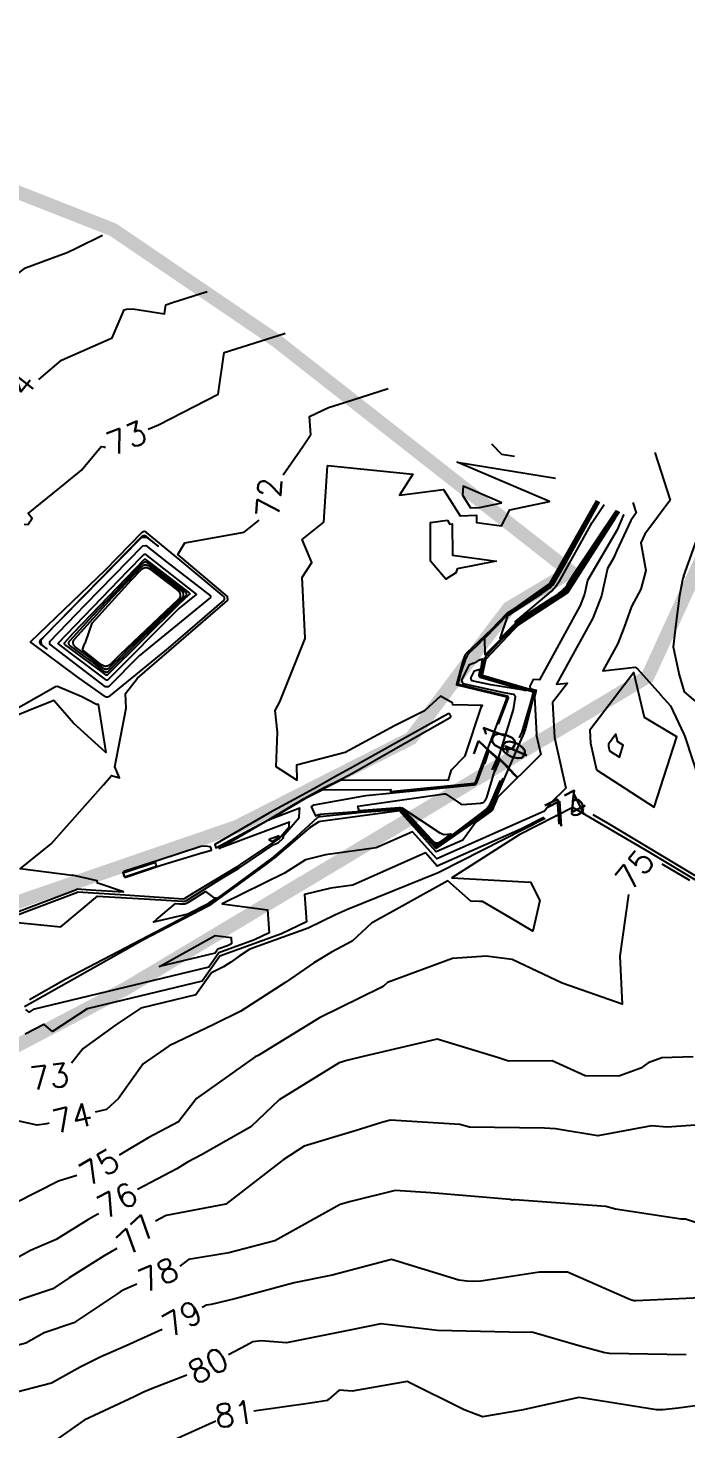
# Model space of a CAD drawing. Header units: metres. Extents: x 729358 to 732680, y 1423022 to 1426117.
# Drawn here: x 730090 to 730274.8, y 1424965.1 to 1425358.7 of the extents above; entities that cross this region are included whole.
import ezdxf

# ---------------------------------------------------------------- set-up
doc = ezdxf.new("R2010")
doc.units = ezdxf.units.M
doc.header["$MEASUREMENT"] = 0
doc.linetypes.add('PHANTOM', pattern=[2.5, 1.25, -0.25, 0.25, -0.25, 0.25, -0.25])
for name, color, linetype in [('36Bound', 6, 'PHANTOM'), ('HR36 IE-Exi_Xref$0$CONTOUR', 8, 'Continuous'), ('HR36 IE-Exi_Xref$0$CONTOURINDEX', 10, 'Continuous'), ('HR36 IE-Exi_Xref$0$CONTOURTEXT', 7, 'Continuous')]:
    doc.layers.add(name, color=color, linetype=linetype)
doc.styles.add('HR36 IE-Exi_Xref$0$5mm', font='simplex', dxfattribs={"height": 5})

msp = doc.modelspace()

# ---------------------------------------------------------------- linework, layer by layer
at = {"layer": '36Bound', "const_width": 3.84}
msp.add_lwpolyline([(731089.29, 1424869.87), (731097.59, 1425120.07), (731110.41, 1425192.42), (731138.07, 1425349.11), (731186.64, 1425492.9), (731134.88, 1425523.96), (731220.89, 1425664.9), (730803.81, 1425911.35), (730764.78, 1425842.6), (730723.84, 1425770.49), (730682.74, 1425698.76), (730672.5, 1425703.91), (730659.08, 1425710.65), (730650.07, 1425715.18), (730455.78, 1425812.86), (730385.15, 1425653.57), (730390.36, 1425601.87), (730354.83, 1425374.71), (730264.08, 1425176.5), (730117.5, 1425088.87), (729994.08, 1425024.16), (729814.03, 1424892.64)], dxfattribs=at)
at = {"layer": '36Bound', "const_width": 3.84, "flags": 128}
msp.add_lwpolyline([(730016.1, 1425086.12), (730042.25, 1425098.35), (730044.37, 1425088.61), (730066.86, 1425106.14), (730148.6, 1425134.3), (730197.59, 1425159.17), (730225.06, 1425195.72), (730242.38, 1425205.96), (730159.68, 1425270.89), (730113.89, 1425302.03), (730068.59, 1425319.8), (730033.85, 1425331.31), (729983.74, 1425346.31), (729978.31, 1425346.33), (729932.98, 1425312.47), (729916.75, 1425322.38), (729875, 1425348.48), (729857.06, 1425321.51), (729939.63, 1425269.07), (729936.92, 1425264.9), (729849.45, 1425320.85), (729825.14, 1425281.48), (729804.76, 1425247.07), (729980.67, 1425068.2)], close=True, dxfattribs=at)
at = {"layer": 'HR36 IE-Exi_Xref$0$CONTOUR', "flags": 128}
for points, elevation in [([(730065.65, 1425271.91), (730065.76, 1425272.07), (730065.85, 1425272.22), (730066.3, 1425272.91), (730066.26, 1425273.12), (730073.43, 1425279.11), (730074.04, 1425279.83), (730089.25, 1425291.34), (730098.68, 1425294.79), (730101.03, 1425295.6), (730103.76, 1425296.94), (730110.93, 1425300.46)], 75), ([(730123.76, 1425246.01), (730126.63, 1425247.18), (730143.41, 1425255.82), (730145.03, 1425266.91), (730145.11, 1425267.5), (730162.09, 1425272.9), (730162.23, 1425272.94)], 73), ([(730088.92, 1425219.3), (730090.07, 1425219.21), (730090.19, 1425219.4), (730090.62, 1425220.04), (730090.75, 1425220.23), (730091.18, 1425220.87), (730090.06, 1425222.26), (730100.42, 1425230.7), (730105.06, 1425234.46), (730110.59, 1425241.1), (730111.39, 1425240.98), (730111.72, 1425240.85)], 73), ([(730266.04, 1425239.43), (730270.34, 1425226.05), (730263.29, 1425216.47), (730262.18, 1425214.08), (730263.51, 1425206.29), (730262.12, 1425201), (730259.48, 1425196.21), (730257.46, 1425190.38), (730255.67, 1425185.81), (730251.47, 1425178.13), (730260.56, 1425179.1), (730260.96, 1425178.88), (730261.24, 1425178.69), (730267.66, 1425171.42), (730267.69, 1425171.38), (730270.44, 1425168.31), (730274.21, 1425160.29), (730274.22, 1425160.29), (730274.49, 1425159.63), (730274.49, 1425159.63), (730283.24, 1425133.16)], 73), ([(730063.84, 1425100.88), (730103.86, 1425115.95), (730103.93, 1425116), (730103.94, 1425116.01), (730115.89, 1425115.31), (730133.66, 1425114.09), (730133.66, 1425114.09), (730133.69, 1425114.09), (730133.73, 1425114.09), (730133.76, 1425114.1), (730133.79, 1425114.1), (730133.82, 1425114.11), (730133.85, 1425114.12), (730133.89, 1425114.13), (730133.92, 1425114.14), (730133.94, 1425114.16), (730133.97, 1425114.17), (730136.69, 1425115.87), (730148.86, 1425123.14), (730148.89, 1425123.16), (730150.05, 1425123.95), (730160.35, 1425130.78), (730160.4, 1425130.82), (730163.33, 1425134.26), (730163.37, 1425135.23), (730163.41, 1425135.63), (730143.73, 1425128.15), (730167.94, 1425142.34), (730171.31, 1425144.2), (730177.69, 1425147.38), (730208.07, 1425147.47), (730208.95, 1425150.26), (730212.71, 1425154.14), (730212.72, 1425154.15), (730212.79, 1425154.21), (730217.4, 1425168.05), (730217.53, 1425168.19), (730217.65, 1425168.35), (730209.33, 1425168.59), (730209.2, 1425169.07), (730209.19, 1425169.1), (730209.09, 1425169.27), (730208.96, 1425169.36), (730208.82, 1425169.34), (730205.89, 1425170.98), (730201.38, 1425166.83), (730192.97, 1425162.63), (730179.04, 1425155.16), (730165.43, 1425151.64), (730165.53, 1425147.37), (730159.73, 1425151.12), (730160.09, 1425160.89), (730159.38, 1425166.99), (730160.71, 1425169.44), (730167.84, 1425187.16), (730167.84, 1425187.23), (730167.86, 1425187.29), (730167.03, 1425204.44), (730167.06, 1425204.5), (730169.68, 1425208.55), (730167.01, 1425215.02), (730173.06, 1425219.82), (730174.14, 1425235.72), (730174.25, 1425235.81), (730198.08, 1425233.35), (730194.32, 1425227.48), (730206.72, 1425229.08), (730211.4, 1425221.63), (730215.95, 1425221.85), (730215.96, 1425219.81), (730223.02, 1425218.85), (730225.32, 1425223.37), (730236.44, 1425225.65), (730210.56, 1425236.69), (730238.2, 1425232.18)], 71.5), ([(730084.26, 1425107.72), (730099.24, 1425106.2), (730109.54, 1425114.85), (730124.22, 1425113.99), (730133.44, 1425113.36), (730133.45, 1425113.36), (730133.56, 1425113.35), (730133.68, 1425113.36), (730133.79, 1425113.37), (730133.9, 1425113.39), (730134.01, 1425113.41), (730134.11, 1425113.44), (730134.22, 1425113.48), (730134.32, 1425113.52), (730134.42, 1425113.57), (730134.52, 1425113.63), (730143.89, 1425119.49), (730149.23, 1425122.68), (730149.24, 1425122.69), (730159.09, 1425129.36), (730160.31, 1425129.78), (730161.72, 1425131.21), (730161.59, 1425131.54), (730166.17, 1425136.9), (730166.23, 1425138.74), (730166.32, 1425139.5), (730157.58, 1425136.17), (730168.34, 1425142.48), (730169.84, 1425143.31), (730172.67, 1425144.72), (730191.88, 1425144.78), (730191.82, 1425144.25), (730215.32, 1425146.59), (730215.37, 1425146.6), (730215.42, 1425146.61), (730215.47, 1425146.63), (730215.52, 1425146.66), (730215.57, 1425146.69), (730215.61, 1425146.72), (730215.65, 1425146.76), (730215.69, 1425146.8), (730215.72, 1425146.85), (730215.74, 1425146.9), (730215.76, 1425146.94), (730218.62, 1425154.67), (730224.57, 1425170.51), (730224.46, 1425170.71), (730220.62, 1425171.61), (730210.53, 1425174.08), (730210.51, 1425174.09), (730210.48, 1425174.1), (730210.45, 1425174.12), (730210.43, 1425174.14), (730210.42, 1425174.17), (730210.41, 1425174.2), (730210.41, 1425174.23), (730210.41, 1425174.26), (730210.41, 1425174.29), (730212.14, 1425180.56), (730212.71, 1425182.23), (730212.73, 1425182.27), (730212.77, 1425182.37), (730212.81, 1425182.47), (730212.86, 1425182.58), (730212.92, 1425182.67), (730213.01, 1425182.81), (730213.07, 1425182.91), (730213.13, 1425183), (730213.2, 1425183.09), (730213.27, 1425183.17), (730220.26, 1425189.84), (730224.53, 1425194.24), (730224.58, 1425194.28), (730226.84, 1425195.74), (730236.58, 1425202.68), (730236.58, 1425202.69), (730236.6, 1425202.7), (730236.61, 1425202.71), (730236.62, 1425202.72), (730236.63, 1425202.73), (730236.64, 1425202.74), (730236.65, 1425202.75), (730236.66, 1425202.76), (730236.67, 1425202.77), (730236.68, 1425202.79), (730236.69, 1425202.8), (730236.69, 1425202.81), (730249.75, 1425225.98)], 71), ([(730222.19, 1425163.08), (730222.57, 1425164.12), (730224.98, 1425170.53), (730224.72, 1425171), (730215.91, 1425173.06), (730211.26, 1425174.19), (730211.19, 1425174.21), (730211.11, 1425174.25), (730211.03, 1425174.31), (730210.97, 1425174.38), (730210.92, 1425174.46), (730210.89, 1425174.56), (730210.88, 1425174.65), (730210.88, 1425174.75), (730210.91, 1425174.85), (730211.67, 1425177.64), (730212.96, 1425181.43), (730213, 1425181.52), (730213.09, 1425181.75), (730213.19, 1425181.98), (730213.31, 1425182.21), (730213.44, 1425182.44), (730213.46, 1425182.47), (730213.59, 1425182.69), (730213.74, 1425182.89), (730213.89, 1425183.09), (730214.05, 1425183.27), (730215.93, 1425185.06), (730224.67, 1425194.08), (730224.7, 1425194.11), (730229.33, 1425197.1), (730236.45, 1425202.17), (730236.5, 1425202.21), (730236.57, 1425202.26), (730236.65, 1425202.32), (730236.72, 1425202.38), (730236.78, 1425202.44), (730236.85, 1425202.51), (730236.91, 1425202.57), (730236.96, 1425202.64), (730237.02, 1425202.71), (730237.07, 1425202.79), (730237.12, 1425202.86), (730237.16, 1425202.94), (730246.79, 1425220.02), (730250.02, 1425225.84)], 70.5), ([(730255.37, 1425222.96), (730255.37, 1425222.96), (730246.04, 1425208.89), (730241.4, 1425201.62), (730241.33, 1425201.51), (730241.26, 1425201.41), (730241.18, 1425201.3), (730241.1, 1425201.2), (730241.02, 1425201.1), (730240.93, 1425201), (730240.85, 1425200.9), (730240.76, 1425200.8), (730240.67, 1425200.71), (730240.58, 1425200.61), (730240.48, 1425200.52), (730240.38, 1425200.43), (730240.29, 1425200.35), (730240.19, 1425200.26), (730240.08, 1425200.18), (730239.98, 1425200.09), (730239.87, 1425200.01), (730239.76, 1425199.93), (730239.65, 1425199.86), (730239.57, 1425199.8), (730235.21, 1425196.95), (730227.06, 1425191.62), (730222.65, 1425187.23), (730224.7, 1425193.3), (730224.69, 1425193.49), (730224.95, 1425193.76), (730224.95, 1425193.76), (730234.32, 1425199.82), (730236.19, 1425201.15), (730236.33, 1425201.24), (730236.53, 1425201.39), (730236.72, 1425201.54), (730236.91, 1425201.7), (730237.08, 1425201.87), (730237.25, 1425202.04), (730237.42, 1425202.22), (730237.57, 1425202.4), (730237.71, 1425202.59), (730237.85, 1425202.79), (730237.98, 1425202.99), (730238.1, 1425203.2), (730240.86, 1425208.09), (730250.55, 1425225.55)], 69.5), ([(730255.16, 1425223.08), (730243.08, 1425204.86), (730241.34, 1425202.14), (730241.25, 1425202), (730241.15, 1425201.85), (730241.04, 1425201.71), (730240.94, 1425201.58), (730240.83, 1425201.44), (730240.72, 1425201.31), (730240.6, 1425201.18), (730240.48, 1425201.05), (730240.36, 1425200.92), (730240.24, 1425200.8), (730240.11, 1425200.68), (730239.99, 1425200.56), (730239.85, 1425200.44), (730239.72, 1425200.33), (730239.58, 1425200.21), (730239.44, 1425200.1), (730239.3, 1425200), (730239.15, 1425199.89), (730239.01, 1425199.79), (730238.89, 1425199.71), (730237.39, 1425198.73), (730226.85, 1425191.83), (730236.96, 1425200.39), (730237.06, 1425200.47), (730237.19, 1425200.6), (730237.33, 1425200.74), (730237.47, 1425200.89), (730237.61, 1425201.04), (730237.64, 1425201.07), (730237.69, 1425201.11), (730237.83, 1425201.28), (730237.87, 1425201.32), (730237.91, 1425201.36), (730238.05, 1425201.53), (730238.09, 1425201.57), (730238.12, 1425201.6), (730238.26, 1425201.78), (730238.29, 1425201.82), (730238.33, 1425201.86), (730238.46, 1425202.04), (730238.49, 1425202.08), (730238.53, 1425202.12), (730238.65, 1425202.31), (730238.68, 1425202.35), (730238.71, 1425202.38), (730238.75, 1425202.42), (730238.86, 1425202.62), (730238.89, 1425202.65), (730238.92, 1425202.69), (730239.04, 1425202.89), (730239.07, 1425202.93), (730239.1, 1425202.97), (730239.12, 1425203.01), (730239.15, 1425203.05), (730239.18, 1425203.09), (730248.42, 1425219.73), (730251.82, 1425224.87)], 69), ([(730257.3, 1425221.93), (730257.3, 1425221.93), (730255.47, 1425217.75), (730247.18, 1425203.48), (730246.32, 1425199.6), (730245.1, 1425196.5), (730233.65, 1425175.54), (730231.92, 1425175.65), (730230.93, 1425173.78), (730231.01, 1425173.17), (730232.68, 1425172.68), (730232.68, 1425172.68), (730232.68, 1425172.68), (730232.68, 1425172.68), (730232.69, 1425172.68), (730232.69, 1425172.68), (730232.69, 1425172.67), (730232.69, 1425172.67), (730232.69, 1425172.67), (730232.69, 1425172.67), (730232.69, 1425172.66), (730232.69, 1425172.66), (730232.69, 1425172.66), (730232.69, 1425172.65), (730232.24, 1425170.89), (730232.79, 1425160.26), (730232.78, 1425160.21), (730234.04, 1425154.61), (730221.9, 1425142.55), (730220.37, 1425139.01), (730220.37, 1425139.01), (730220.37, 1425139), (730220.36, 1425138.99), (730220.36, 1425138.99), (730220.36, 1425138.98), (730220.35, 1425138.97), (730220.35, 1425138.97), (730220.18, 1425138.76), (730220.17, 1425138.75), (730220.17, 1425138.75), (730220.16, 1425138.74), (730220.16, 1425138.74), (730220.15, 1425138.73), (730220.15, 1425138.73), (730220.14, 1425138.72), (730219.79, 1425138.46), (730215.77, 1425135.64), (730212.11, 1425130.55), (730204.63, 1425127.25), (730194.36, 1425138.79), (730194.32, 1425138.77), (730172.11, 1425135.8), (730171.68, 1425135.7), (730169.08, 1425134.03), (730159.14, 1425125.48), (730159.09, 1425125.44), (730156.91, 1425123.82), (730140.75, 1425112.09), (730122.24, 1425102.41), (730088.97, 1425083.75)], 71.5), ([(730256.02, 1425222.62), (730256.02, 1425222.62), (730254.92, 1425220.96), (730241.58, 1425200.06), (730228.65, 1425191.6), (730227.69, 1425190.97), (730226.23, 1425189.52), (730218.56, 1425181.35), (730218.55, 1425181.34), (730218.54, 1425181.33), (730218.52, 1425181.31), (730218.51, 1425181.3), (730218.5, 1425181.28), (730218.5, 1425181.26), (730218.49, 1425181.25), (730218.48, 1425181.23), (730218.48, 1425181.21), (730218.47, 1425181.2), (730218.47, 1425181.18), (730218.47, 1425181.17), (730218.47, 1425181.16), (730217.53, 1425177.02), (730217.51, 1425176.88), (730217.52, 1425176.87), (730217.94, 1425176.75), (730232.23, 1425172.59), (730232.26, 1425172.58), (730232.28, 1425172.57), (730232.31, 1425172.56), (730232.33, 1425172.54), (730232.35, 1425172.52), (730232.36, 1425172.49), (730232.37, 1425172.47), (730232.38, 1425172.44), (730232.39, 1425172.42), (730232.39, 1425172.39), (730232.39, 1425172.36), (730232.39, 1425172.33), (730232.38, 1425172.31), (730229.71, 1425161.95), (730229.37, 1425160.83), (730229.36, 1425160.78), (730228.15, 1425158.05), (730220.19, 1425139.63), (730220.16, 1425139.57), (730220.13, 1425139.51), (730220.09, 1425139.45), (730220.06, 1425139.39), (730220.02, 1425139.34), (730219.98, 1425139.28), (730219.94, 1425139.23), (730219.83, 1425139.08), (730219.78, 1425139.03), (730219.74, 1425138.98), (730219.69, 1425138.93), (730219.64, 1425138.89), (730219.59, 1425138.84), (730219.54, 1425138.8), (730219.51, 1425138.78), (730216.45, 1425136.47), (730204.75, 1425128.26), (730204.72, 1425128.25), (730204.7, 1425128.24), (730204.68, 1425128.23), (730204.65, 1425128.22), (730204.63, 1425128.22), (730204.6, 1425128.22), (730204.57, 1425128.23), (730204.55, 1425128.24), (730204.53, 1425128.25), (730204.51, 1425128.26), (730204.49, 1425128.28), (730204.48, 1425128.29), (730196.59, 1425136.81), (730194.56, 1425138.99), (730194.53, 1425139.02), (730194.5, 1425139.04), (730194.47, 1425139.06), (730194.43, 1425139.07), (730194.4, 1425139.08), (730194.36, 1425139.09), (730194.32, 1425139.09), (730194.31, 1425139.09), (730183.77, 1425138.31), (730172.08, 1425137.12), (730171.99, 1425137.12), (730171.9, 1425137.1), (730171.81, 1425137.08), (730171.72, 1425137.06), (730171.63, 1425137.02), (730171.54, 1425136.98), (730171.45, 1425136.94), (730171.37, 1425136.89), (730171.29, 1425136.83), (730171.22, 1425136.77), (730164.28, 1425130.46), (730158.85, 1425125.78), (730158.83, 1425125.77), (730148.86, 1425118.35), (730140.59, 1425112.35), (730100.67, 1425091.45), (730090.44, 1425085.71)], 71), ([(730207.83, 1425220.41), (730208.5, 1425219.35), (730209.15, 1425219.38), (730209.22, 1425210.55), (730221.46, 1425208.88), (730210.56, 1425206.77), (730210.2, 1425205.59), (730207.38, 1425203.85), (730203.02, 1425208.9), (730203.07, 1425217.1), (730203.08, 1425219.8), (730207.83, 1425220.41)], 71), ([(730255.81, 1425222.73), (730255.81, 1425222.73), (730251.96, 1425216.94), (730241.52, 1425200.58), (730241.5, 1425200.55), (730241.47, 1425200.51), (730241.45, 1425200.48), (730241.42, 1425200.44), (730241.39, 1425200.41), (730241.37, 1425200.38), (730241.34, 1425200.34), (730241.31, 1425200.31), (730241.28, 1425200.28), (730241.25, 1425200.25), (730241.22, 1425200.22), (730241.18, 1425200.19), (730241.15, 1425200.16), (730241.12, 1425200.13), (730241.08, 1425200.1), (730241.05, 1425200.07), (730241.01, 1425200.05), (730240.98, 1425200.02), (730240.94, 1425200), (730240.91, 1425199.98), (730230.84, 1425193.38), (730227.48, 1425191.18), (730222.38, 1425186.11), (730218.53, 1425182.01), (730218.45, 1425181.94), (730218.38, 1425181.86), (730218.31, 1425181.77), (730218.25, 1425181.68), (730218.19, 1425181.58), (730218.14, 1425181.48), (730218.09, 1425181.38), (730218.06, 1425181.28), (730218.02, 1425181.18), (730218, 1425181.09), (730217.98, 1425181), (730217.97, 1425180.91), (730217.97, 1425180.85), (730217.44, 1425178.52), (730217.22, 1425176.85), (730217.33, 1425176.68), (730222.38, 1425175.24), (730231.79, 1425172.5), (730231.84, 1425172.48), (730231.89, 1425172.46), (730231.93, 1425172.43), (730231.97, 1425172.4), (730232, 1425172.36), (730232.03, 1425172.31), (730232.06, 1425172.27), (730232.07, 1425172.22), (730232.09, 1425172.16), (730232.09, 1425172.11), (730232.09, 1425172.06), (730232.08, 1425172), (730232.07, 1425171.97), (730230.34, 1425165.23), (730229.03, 1425160.9), (730229.02, 1425160.87), (730228.86, 1425160.5)], 70.5), ([(730112.83, 1425170.97), (730112.9, 1425171.03), (730112.95, 1425171.04), (730113, 1425171.08), (730113.05, 1425171.1), (730113.1, 1425171.12), (730113.14, 1425171.14), (730113.18, 1425171.18), (730129.49, 1425184.51), (730145.06, 1425197.96), (730145.1, 1425198), (730145.14, 1425198.06), (730145.17, 1425198.12), (730145.18, 1425198.19), (730145.18, 1425198.26), (730145.18, 1425198.65), (730145.17, 1425198.72), (730145.14, 1425198.78), (730145.11, 1425198.84), (730145.06, 1425198.89), (730132.78, 1425209.19), (730123.31, 1425216.98), (730123.29, 1425216.99), (730123.26, 1425217.01), (730123.23, 1425217.03), (730123.19, 1425217.04), (730123.15, 1425217.05), (730123.12, 1425217.06), (730123.04, 1425217.12), (730122.96, 1425217.16), (730122.87, 1425217.19), (730122.78, 1425217.21), (730122.68, 1425217.22), (730122.64, 1425217.22), (730122.55, 1425217.21), (730122.46, 1425217.18), (730122.37, 1425217.14), (730122.29, 1425217.09), (730122.24, 1425217.04), (730122.2, 1425217.04), (730122.17, 1425217.04), (730122.13, 1425217.03), (730122.1, 1425217.02), (730122.07, 1425217), (730122.03, 1425216.98), (730122.01, 1425216.96), (730121.98, 1425216.94), (730111.67, 1425206.4), (730090.73, 1425186.23), (730090.73, 1425186.23), (730090.72, 1425186.22), (730090.71, 1425186.2), (730090.7, 1425186.19), (730090.7, 1425186.18), (730090.7, 1425186.16), (730090.69, 1425186.15), (730090.69, 1425186.13), (730090.7, 1425186.12), (730090.7, 1425186.1), (730090.7, 1425186.09), (730090.71, 1425186.07), (730090.72, 1425186.06), (730090.73, 1425186.05), (730090.74, 1425186.04), (730090.75, 1425186.03), (730103.66, 1425176.55), (730111.33, 1425171.08), (730111.33, 1425171.08), (730111.38, 1425171.05), (730111.42, 1425171.03), (730111.47, 1425171.01), (730111.52, 1425171), (730111.6, 1425170.95), (730111.65, 1425170.94), (730111.74, 1425170.89), (730111.83, 1425170.86), (730111.92, 1425170.83), (730111.98, 1425170.83), (730112.07, 1425170.81), (730112.17, 1425170.8), (730112.27, 1425170.81), (730112.32, 1425170.81), (730112.42, 1425170.82), (730112.51, 1425170.85), (730112.6, 1425170.88), (730112.65, 1425170.88), (730112.74, 1425170.92), (730112.83, 1425170.97)], 72.5), ([(730122.61, 1425216.07), (730122.61, 1425216.07), (730122.6, 1425216.06), (730122.6, 1425216.06), (730122.5, 1425216.06), (730122.41, 1425216.04), (730122.31, 1425216.02), (730122.22, 1425215.99), (730122.14, 1425215.95), (730122.05, 1425215.9), (730121.98, 1425215.84), (730121.9, 1425215.77), (730094.22, 1425187.48), (730093.49, 1425186.78), (730093.48, 1425186.77), (730093.42, 1425186.69), (730093.37, 1425186.61), (730093.32, 1425186.53), (730093.29, 1425186.44), (730093.27, 1425186.34), (730093.26, 1425186.25), (730093.26, 1425186.15), (730093.27, 1425186.05), (730093.29, 1425185.96), (730093.32, 1425185.86), (730093.37, 1425185.77), (730093.42, 1425185.69), (730093.48, 1425185.61), (730093.55, 1425185.54), (730093.63, 1425185.48), (730093.93, 1425185.26), (730095.31, 1425184.27), (730093.76, 1425185.47), (730093.68, 1425186.79), (730094.02, 1425187.14), (730121.92, 1425215.59), (730123.24, 1425215.69), (730123.47, 1425215.5), (730126.57, 1425213.1), (730123.25, 1425215.84), (730123.19, 1425215.89), (730123.11, 1425215.94), (730123.02, 1425215.98), (730122.93, 1425216.02), (730122.83, 1425216.04), (730122.74, 1425216.06), (730122.73, 1425216.06), (730122.73, 1425216.06), (730122.73, 1425216.06), (730122.72, 1425216.06), (730122.72, 1425216.06), (730122.62, 1425216.07), (730122.62, 1425216.07), (730122.61, 1425216.07)], 73), ([(730141.23, 1425198.68), (730121.25, 1425182.29), (730112.61, 1425173.65), (730111.8, 1425173.64), (730107.37, 1425176.95), (730096.14, 1425185.57), (730096.1, 1425186.35), (730106.04, 1425196.67), (730122.29, 1425213.24), (730123.06, 1425213.3), (730128.86, 1425208.74), (730141.22, 1425199.17), (730141.23, 1425198.68)], 72.5), ([(730100.36, 1425185.52), (730100.34, 1425185.54), (730100.32, 1425185.56), (730100.3, 1425185.59), (730100.28, 1425185.62), (730100.27, 1425185.65), (730100.25, 1425185.68), (730100.25, 1425185.71), (730100.24, 1425185.74), (730100.24, 1425185.78), (730100.24, 1425185.81), (730100.24, 1425185.84), (730100.25, 1425185.88), (730100.26, 1425185.91), (730100.27, 1425185.94), (730100.29, 1425185.97), (730100.31, 1425186), (730100.33, 1425186.02), (730102.71, 1425188.66), (730122.64, 1425209.38), (730122.65, 1425209.4), (730122.68, 1425209.42), (730122.7, 1425209.43), (730122.73, 1425209.45), (730122.76, 1425209.46), (730122.78, 1425209.47), (730122.81, 1425209.48), (730122.84, 1425209.48), (730122.87, 1425209.48), (730122.9, 1425209.48), (730122.93, 1425209.47), (730122.96, 1425209.46), (730122.98, 1425209.45), (730123.01, 1425209.44), (730123.03, 1425209.42), (730124.02, 1425208.67), (730135.23, 1425199.99), (730135.24, 1425199.99), (730135.26, 1425199.97), (730135.28, 1425199.94), (730135.3, 1425199.92), (730135.32, 1425199.89), (730135.33, 1425199.86), (730135.34, 1425199.83), (730135.35, 1425199.8), (730135.35, 1425199.77), (730135.36, 1425199.74), (730135.35, 1425199.71), (730135.35, 1425199.68), (730135.34, 1425199.65), (730135.33, 1425199.62), (730135.32, 1425199.59), (730135.3, 1425199.56), (730135.28, 1425199.54), (730135.26, 1425199.52), (730132.22, 1425196.64), (730112.27, 1425176.9), (730112.25, 1425176.88), (730112.23, 1425176.87), (730112.21, 1425176.86), (730112.19, 1425176.85), (730112.16, 1425176.84), (730112.14, 1425176.84), (730112.11, 1425176.84), (730112.08, 1425176.84), (730112.06, 1425176.84), (730112.03, 1425176.85), (730112.01, 1425176.85), (730111.98, 1425176.87), (730111.96, 1425176.88), (730111.94, 1425176.89), (730111.04, 1425177.6), (730100.36, 1425185.52)], 71.5), ([(730101.79, 1425185.19), (730101.74, 1425185.23), (730101.68, 1425185.3), (730101.63, 1425185.36), (730101.58, 1425185.44), (730101.55, 1425185.52), (730101.52, 1425185.6), (730101.49, 1425185.69), (730101.48, 1425185.78), (730101.47, 1425185.87), (730101.48, 1425185.96), (730101.49, 1425186.05), (730101.51, 1425186.14), (730101.53, 1425186.23), (730101.57, 1425186.31), (730101.61, 1425186.4), (730101.66, 1425186.47), (730101.72, 1425186.54), (730108.17, 1425193.67), (730122.36, 1425208.43), (730122.4, 1425208.47), (730122.46, 1425208.52), (730122.53, 1425208.57), (730122.59, 1425208.61), (730122.67, 1425208.64), (730122.74, 1425208.66), (730122.82, 1425208.68), (730122.9, 1425208.69), (730122.97, 1425208.69), (730123.05, 1425208.68), (730123.13, 1425208.67), (730123.2, 1425208.65), (730123.27, 1425208.62), (730123.34, 1425208.58), (730123.4, 1425208.54), (730126.03, 1425206.53), (730134.18, 1425200.23), (730134.19, 1425200.22), (730134.25, 1425200.16), (730134.3, 1425200.11), (730134.35, 1425200.04), (730134.39, 1425199.98), (730134.42, 1425199.91), (730134.45, 1425199.84), (730134.47, 1425199.76), (730134.48, 1425199.68), (730134.48, 1425199.61), (730134.48, 1425199.53), (730134.47, 1425199.45), (730134.45, 1425199.38), (730134.42, 1425199.31), (730134.38, 1425199.24), (730134.34, 1425199.17), (730134.3, 1425199.11), (730134.24, 1425199.06), (730126.75, 1425191.97), (730112.5, 1425177.87), (730112.45, 1425177.82), (730112.38, 1425177.78), (730112.32, 1425177.74), (730112.25, 1425177.71), (730112.18, 1425177.69), (730112.1, 1425177.68), (730112.03, 1425177.67), (730111.95, 1425177.68), (730111.88, 1425177.69), (730111.8, 1425177.7), (730111.73, 1425177.73), (730111.65, 1425177.76), (730111.58, 1425177.8), (730111.52, 1425177.85), (730108.85, 1425179.95), (730101.79, 1425185.19)], 71), ([(730103.22, 1425184.85), (730103.14, 1425184.93), (730103.05, 1425185.03), (730102.96, 1425185.14), (730102.89, 1425185.26), (730102.83, 1425185.39), (730102.78, 1425185.52), (730102.74, 1425185.67), (730102.72, 1425185.81), (730102.71, 1425185.96), (730102.71, 1425186.11), (730102.73, 1425186.26), (730102.76, 1425186.41), (730102.81, 1425186.55), (730102.86, 1425186.69), (730102.94, 1425186.82), (730103.02, 1425186.94), (730103.11, 1425187.06), (730113.62, 1425198.68), (730122.07, 1425207.47), (730122.14, 1425207.54), (730122.24, 1425207.63), (730122.35, 1425207.7), (730122.46, 1425207.76), (730122.58, 1425207.82), (730122.7, 1425207.86), (730122.83, 1425207.88), (730122.95, 1425207.9), (730123.08, 1425207.9), (730123.2, 1425207.89), (730123.33, 1425207.86), (730123.44, 1425207.83), (730123.56, 1425207.78), (730123.67, 1425207.72), (730123.77, 1425207.65), (730128.04, 1425204.4), (730133.12, 1425200.46), (730133.14, 1425200.45), (730133.24, 1425200.36), (730133.32, 1425200.27), (730133.4, 1425200.17), (730133.46, 1425200.07), (730133.52, 1425199.95), (730133.56, 1425199.84), (730133.59, 1425199.72), (730133.61, 1425199.6), (730133.61, 1425199.47), (730133.6, 1425199.35), (730133.58, 1425199.23), (730133.55, 1425199.11), (730133.51, 1425199), (730133.45, 1425198.89), (730133.39, 1425198.78), (730133.31, 1425198.68), (730133.23, 1425198.59), (730121.28, 1425187.3), (730112.73, 1425178.84), (730112.64, 1425178.76), (730112.54, 1425178.69), (730112.43, 1425178.63), (730112.31, 1425178.58), (730112.2, 1425178.55), (730112.07, 1425178.52), (730111.95, 1425178.51), (730111.82, 1425178.52), (730111.69, 1425178.53), (730111.57, 1425178.56), (730111.44, 1425178.61), (730111.32, 1425178.66), (730111.21, 1425178.73), (730111.1, 1425178.81), (730106.67, 1425182.3), (730103.22, 1425184.85)], 70.5), ([(730220.04, 1425174.17), (730214.67, 1425175.34), (730214.63, 1425175.35), (730214.58, 1425175.38), (730214.55, 1425175.43), (730214.54, 1425175.48), (730214.55, 1425175.55), (730214.57, 1425175.62), (730214.39, 1425176.05), (730214.44, 1425176.12), (730214.51, 1425176.2), (730215.42, 1425178.07), (730216.88, 1425178.61), (730216.65, 1425176.77), (730216.96, 1425176.31), (730229.86, 1425172.62), (730220.04, 1425174.17)], 69.5), ([(730249.65, 1425150.33), (730265.9, 1425139.85), (730272.22, 1425159.57), (730263.19, 1425164.96), (730260.15, 1425177.62), (730247.79, 1425161.45), (730247.98, 1425157.75), (730247.98, 1425157.74), (730249.65, 1425150.33)], 73), ([(730253.33, 1425155.65), (730256.11, 1425153.86), (730257.19, 1425157.23), (730255.64, 1425158.15), (730255.12, 1425160.31), (730253.01, 1425157.55), (730253.05, 1425156.92), (730253.04, 1425156.92), (730253.33, 1425155.65)], 73.5), ([(730223.33, 1425147.94), (730220, 1425140.25), (730219.95, 1425140.13), (730219.89, 1425140.02), (730219.82, 1425139.91), (730219.76, 1425139.8), (730219.69, 1425139.69), (730219.61, 1425139.59), (730219.53, 1425139.49), (730219.47, 1425139.41), (730219.39, 1425139.31), (730219.3, 1425139.22), (730219.22, 1425139.13), (730219.13, 1425139.04), (730219.03, 1425138.96), (730218.94, 1425138.88), (730218.88, 1425138.84), (730213.1, 1425134.49), (730205.01, 1425128.81), (730204.95, 1425128.77), (730204.89, 1425128.74), (730204.83, 1425128.72), (730204.77, 1425128.71), (730204.71, 1425128.71), (730204.64, 1425128.71), (730204.58, 1425128.72), (730204.52, 1425128.74), (730204.46, 1425128.77), (730204.41, 1425128.8), (730204.36, 1425128.84), (730204.34, 1425128.86), (730198.85, 1425134.8), (730194.77, 1425139.17), (730194.72, 1425139.23), (730194.66, 1425139.27), (730194.59, 1425139.31), (730194.52, 1425139.34), (730194.45, 1425139.36), (730194.37, 1425139.37), (730194.3, 1425139.37), (730194.28, 1425139.37), (730173.15, 1425137.81), (730172.18, 1425137.72), (730171.99, 1425137.7), (730171.8, 1425137.67), (730171.61, 1425137.63), (730171.42, 1425137.58), (730171.23, 1425137.51), (730171.05, 1425137.43), (730170.87, 1425137.33), (730170.84, 1425137.31), (730170.81, 1425137.4), (730170.8, 1425137.44), (730170.75, 1425137.53), (730170.57, 1425137.94), (730170.03, 1425139.18), (730169.67, 1425139.99), (730169.73, 1425140.08), (730169.86, 1425140.21), (730169.99, 1425140.3), (730170.13, 1425140.38), (730170.28, 1425140.43), (730170.36, 1425140.44), (730184.86, 1425143.06), (730215.19, 1425146.08), (730215.3, 1425146.1), (730215.42, 1425146.14), (730215.54, 1425146.18), (730215.65, 1425146.24), (730215.75, 1425146.31), (730215.85, 1425146.38), (730215.93, 1425146.47), (730216.01, 1425146.56), (730216.08, 1425146.66), (730216.14, 1425146.77), (730216.19, 1425146.88), (730218.38, 1425152.81)], 70.5), ([(730205.71, 1425132.57), (730206.85, 1425132.12), (730208.74, 1425132.27), (730206.42, 1425130.52), (730205.53, 1425129.9), (730205.41, 1425129.82), (730205.28, 1425129.76), (730205.14, 1425129.71), (730205.01, 1425129.68), (730204.87, 1425129.67), (730204.73, 1425129.68), (730204.59, 1425129.71), (730204.46, 1425129.75), (730204.33, 1425129.81), (730204.22, 1425129.88), (730204.11, 1425129.97), (730204.06, 1425130.02), (730203.37, 1425130.77), (730195.2, 1425139.54), (730195.13, 1425139.6), (730195.23, 1425139.55), (730205.71, 1425132.57)], 69.5), ([(730279.65, 1425119.18), (730252.98, 1425135.18), (730248.74, 1425137.66)], 73), ([(730234.89, 1425136.93), (730228.39, 1425133.63), (730204.95, 1425123.27), (730201.63, 1425127.01), (730181.2, 1425117.91), (730175.09, 1425117.09), (730167.69, 1425115.26), (730168.24, 1425107.64), (730161.18, 1425104.18), (730143.87, 1425097.92), (730138.95, 1425090.97), (730106.57, 1425083.18), (730096.92, 1425076.76), (730094.5, 1425078.73), (730094.49, 1425078.72), (730089.22, 1425076.03)], 72.5), ([(730235.25, 1425136.66), (730205.58, 1425121.58), (730205.17, 1425121.32), (730179.72, 1425111.04), (730176.4, 1425109.59), (730168.73, 1425105.84), (730152.34, 1425099.91), (730152.33, 1425099.91), (730149.33, 1425097.93), (730146.95, 1425096.26), (730144.94, 1425094.97), (730141.53, 1425093.28), (730137.13, 1425087.06), (730121.71, 1425083.35), (730114.65, 1425078.65), (730105.52, 1425071.99), (730102.19, 1425067.88)], 73), ([(730116.96, 1425121.37), (730116.95, 1425121.35), (730116.87, 1425121.3), (730116.88, 1425121.27), (730116.83, 1425121.19), (730116.83, 1425121.11), (730116.84, 1425121.09), (730116.92, 1425120.84), (730116.96, 1425120.72), (730117.04, 1425120.47), (730117.05, 1425120.46), (730117.1, 1425120.39), (730117.1, 1425120.39), (730117.12, 1425120.36), (730117.2, 1425120.33), (730117.22, 1425120.32), (730117.31, 1425120.32), (730117.34, 1425120.32), (730126.09, 1425123.27), (730125.9, 1425123.83), (730125.82, 1425124.23), (730116.99, 1425121.39), (730116.98, 1425121.39), (730116.96, 1425121.37)], 72.5), ([(730275.88, 1425119.24), (730268.12, 1425123.79)], 75), ([(730258.67, 1425115.27), (730256.23, 1425097.93), (730256.86, 1425084.48), (730240.03, 1425090.38), (730225.99, 1425097.01), (730218.7, 1425097.98), (730209.25, 1425097.27), (730190.96, 1425090.55), (730189.88, 1425089.55), (730189.7, 1425089.46), (730189.2, 1425089.16), (730171.89, 1425080.62), (730155.14, 1425070.36), (730154.64, 1425070.05), (730154.46, 1425069.95), (730153.82, 1425069.65), (730137.35, 1425057.93), (730132.27, 1425051.4), (730123.71, 1425046.91), (730115.61, 1425042.06)], 75), ([(730134.19, 1425112.71), (730134.38, 1425112.76), (730134.55, 1425112.83), (730134.73, 1425112.9), (730134.9, 1425112.99), (730135.07, 1425113.09), (730139.88, 1425116.09), (730142.12, 1425114.43), (730142.82, 1425114.37), (730140.82, 1425112.89), (730140.42, 1425112.6), (730134.91, 1425109.71), (730125.26, 1425107.5), (730125.62, 1425107.82), (730126.08, 1425108.21), (730126.1, 1425108.23), (730131.47, 1425112.73), (730132.55, 1425112.67), (730133.23, 1425112.62), (730133.24, 1425112.62), (730133.43, 1425112.62), (730133.62, 1425112.62), (730133.82, 1425112.64), (730134, 1425112.67), (730134.19, 1425112.71)], 70.5), ([(730147.19, 1425101.41), (730146.08, 1425100.86), (730143.35, 1425099.88), (730142.58, 1425098.78), (730126.98, 1425095.03), (730142.54, 1425103.76), (730147.07, 1425103.16), (730147.19, 1425101.41)], 71.5), ([(730289.31, 1425051.3), (730269.57, 1425049.9), (730265.15, 1425050.27), (730250.1, 1425047.46), (730238.2, 1425049.45), (730235.08, 1425049.59), (730213.98, 1425049.93), (730211.34, 1425050.65), (730191.83, 1425051.84), (730189.71, 1425051.31), (730181.85, 1425048.86), (730167.57, 1425044.58), (730161.7, 1425040.74), (730145.57, 1425028.26), (730128.78, 1425025.1), (730125.78, 1425023.52)], 77), ([(730103.74, 1425036.38), (730098.56, 1425034.73), (730086.35, 1425028.61), (730084.02, 1425027.62), (730082.7, 1425026.9), (730067.87, 1425021.17), (730054.92, 1425017.93), (730037.21, 1425014.8), (730028.56, 1425012.23), (730018.18, 1425010.31), (730004.32, 1425009.95), (729994.37, 1425007.62), (729985.5, 1425007.85), (729982.77, 1425006.9), (729982.23, 1425004.32), (729974.27, 1424997.83), (729973.92, 1424997.44), (729973.27, 1424997.2), (729972.19, 1424996.69), (729952.85, 1424986.59), (729947.05, 1424983.91), (729937.02, 1424975.68), (729928.65, 1424969.93), (729921.14, 1424965.03)], 75), ([(730114.99, 1425015.88), (730111.35, 1425013.75), (730101.59, 1425007.64), (730096.95, 1425004.55), (730088.87, 1425001.81), (730082.26, 1424999.28), (730063.23, 1424990.82), (730055.62, 1424988.71), (730036.58, 1424982.83), (730028.53, 1424981.26), (730019.12, 1424977.58), (730008.2, 1424973.72), (729998.6, 1424971.67), (729995.43, 1424969.65), (729985.55, 1424963.64), (729978.9, 1424961.35), (729977.81, 1424959.83), (729977, 1424958.56), (729972.57, 1424954.38), (729959.11, 1424945.14), (729950.11, 1424940.96), (729929.85, 1424929.18), (729929.58, 1424929.03), (729920.13, 1424922.81)], 77), ([(730284.86, 1425002.25), (730260.76, 1425001.16), (730260.23, 1425001.17), (730259.22, 1425001.46), (730241.49, 1425009.14), (730233.68, 1425009.15), (730217.19, 1425006.63), (730214.84, 1425006.61), (730213.28, 1425006.65), (730210.97, 1425006.92), (730192.12, 1425012.73), (730175.44, 1425008.39), (730164.73, 1425006.15), (730148.05, 1425001.72), (730141.46, 1425000.08), (730140.09, 1424999.89), (730138.94, 1424999.27)], 79), ([(730127.65, 1424993.1), (730117.56, 1424988.49), (730110.25, 1424985.32), (730104.65, 1424982.5), (730096.6, 1424977.99), (730084.36, 1424974.78), (730078.92, 1424972.2), (730074.17, 1424969.34), (730055.37, 1424957.96)], 79), ([(730284.34, 1424972.54), (730272.62, 1424971.02), (730268.36, 1424970.52), (730266.54, 1424970.48), (730246.02, 1424973.78), (730244.73, 1424973.98), (730228.66, 1424970.45), (730217.64, 1424968.51), (730212.51, 1424970.51), (730196.54, 1424978.51), (730181.06, 1424975.8), (730177.37, 1424976.01), (730174.4, 1424973.45), (730174.26, 1424973.28), (730174.13, 1424973.11), (730169.36, 1424972.38), (730153.41, 1424970.14)], 81), ([(730142.75, 1424967.3), (730130.27, 1424961.67)], 81)]:
    msp.add_lwpolyline(points, dxfattribs=dict(at, elevation=elevation))
at = {"layer": 'HR36 IE-Exi_Xref$0$CONTOURINDEX', "flags": 128}
for points, elevation in [([(730093.06, 1425259.95), (730099.41, 1425265.34), (730113.68, 1425271.62), (730117.01, 1425279.51), (730117.64, 1425279.68), (730119.45, 1425279.78), (730128.3, 1425278.37), (730128.67, 1425280.96), (730130.56, 1425281.56), (730140.35, 1425284.68)], 74), ([(730161.69, 1425233.12), (730167.18, 1425241.09), (730169.22, 1425244.23), (730169.42, 1425244.42), (730169.04, 1425249.54), (730174.36, 1425252.07), (730178.87, 1425253.5), (730191.17, 1425257.41)], 72), ([(730220.22, 1425241.83), (730222.96, 1425238.98), (730226.65, 1425238.37)], 72), ([(730223.13, 1425225.33), (730212.23, 1425229.97), (730212.06, 1425227.48), (730214.31, 1425223.91), (730216.8, 1425224.03), (730223.13, 1425225.33)], 72), ([(730259.89, 1425225.4), (730260.83, 1425222.47), (730259.29, 1425220.37), (730255.38, 1425211.93), (730254.41, 1425209.71), (730252.77, 1425206.89), (730251.06, 1425199.14), (730248.63, 1425192.94), (730238.47, 1425174.36), (730241.5, 1425174.68), (730237.34, 1425169.25), (730237.85, 1425159.42), (730237.84, 1425159.39), (730241.05, 1425145.17), (730236.69, 1425140.85), (730236.68, 1425140.84), (730236.63, 1425140.78), (730235.1, 1425138.65), (730204.79, 1425125.26), (730197.99, 1425132.9), (730187.76, 1425128.34), (730173.6, 1425126.45), (730167.9, 1425125.03), (730162.04, 1425121.27), (730162.01, 1425121.25), (730144.54, 1425112.64), (730157.25, 1425110.96), (730157.72, 1425104.52), (730153.63, 1425102.52), (730143.61, 1425098.9), (730140.76, 1425094.88), (730091.43, 1425083.01), (730090.28, 1425082.24), (730089.37, 1425082.98)], 72), ([(730255.59, 1425222.85), (730255.59, 1425222.85), (730249, 1425212.91), (730241.46, 1425201.1), (730241.41, 1425201.03), (730241.36, 1425200.96), (730241.31, 1425200.89), (730241.26, 1425200.82), (730241.21, 1425200.75), (730241.15, 1425200.69), (730241.09, 1425200.62), (730241.03, 1425200.56), (730240.97, 1425200.49), (730240.91, 1425200.43), (730240.85, 1425200.37), (730240.78, 1425200.31), (730240.72, 1425200.25), (730240.65, 1425200.19), (730240.58, 1425200.14), (730240.51, 1425200.08), (730240.44, 1425200.03), (730240.37, 1425199.98), (730240.29, 1425199.93), (730240.24, 1425199.89), (730233.02, 1425195.16), (730227.27, 1425191.4), (730218.52, 1425182.7), (730218.49, 1425182.67), (730218.45, 1425182.63), (730218.44, 1425182.68), (730218.34, 1425187.25), (730224.81, 1425193.92), (730224.83, 1425193.93), (730231.83, 1425198.46), (730236.32, 1425201.66), (730236.41, 1425201.72), (730236.55, 1425201.82), (730236.68, 1425201.93), (730236.81, 1425202.04), (730236.93, 1425202.15), (730237.05, 1425202.27), (730237.16, 1425202.4), (730237.27, 1425202.52), (730237.37, 1425202.65), (730237.46, 1425202.79), (730237.55, 1425202.93), (730237.63, 1425203.07), (730243.82, 1425214.05), (730250.28, 1425225.7)], 70), ([(730031.57, 1425089.32), (730090.96, 1425111.94), (730103.63, 1425116.71), (730103.79, 1425116.82), (730103.81, 1425116.84), (730107.56, 1425116.62), (730116.84, 1425115.99), (730109.65, 1425118.44), (730109.55, 1425118.48), (730109.49, 1425118.57), (730109.49, 1425118.58), (730109.41, 1425119.04), (730109.42, 1425119.15), (730102.46, 1425120.69), (730102.38, 1425120.64), (730087.81, 1425122.53), (730096.51, 1425129.53), (730111.21, 1425146.05), (730113.44, 1425148.7), (730113.44, 1425148.7), (730115.67, 1425148.07), (730114.41, 1425151.15), (730117.57, 1425167.58), (730117.35, 1425171.77), (730120.77, 1425176.08), (730146.04, 1425197.9), (730146.05, 1425197.91), (730146.07, 1425197.93), (730146.08, 1425197.96), (730146.09, 1425197.98), (730146.09, 1425198.01), (730146.08, 1425198.92), (730146.08, 1425198.95), (730146.07, 1425198.97), (730146.06, 1425199), (730146.04, 1425199.01), (730132.05, 1425210.75), (730134.06, 1425214.09), (730150.67, 1425217.08), (730154.92, 1425220.45)], 72), ([(730278.5, 1425217.03), (730274.16, 1425204.8), (730274.19, 1425204.64), (730274.17, 1425204.58), (730273.95, 1425204.16), (730272.97, 1425199.31), (730272, 1425191.22), (730271.17, 1425184.82), (730272.91, 1425176.98), (730274.31, 1425172.2), (730280.04, 1425167.31)], 74), ([(730137.22, 1425199.55), (730132.41, 1425195.6), (730112.3, 1425175.5), (730112.04, 1425175.5), (730101.81, 1425183.16), (730098.53, 1425185.68), (730098.51, 1425185.9), (730118.05, 1425206.19), (730122.66, 1425210.89), (730122.88, 1425210.91), (730134.24, 1425201.98), (730137.22, 1425199.67), (730137.22, 1425199.55)], 72), ([(730105.26, 1425184.03), (730105.87, 1425185.66), (730106.12, 1425186.02), (730108.04, 1425191.48), (730119.07, 1425203.69), (730121.79, 1425206.52), (730121.89, 1425206.62), (730122.03, 1425206.73), (730122.17, 1425206.84), (730122.33, 1425206.92), (730122.49, 1425206.99), (730122.66, 1425207.05), (730122.83, 1425207.09), (730123.01, 1425207.1), (730123.18, 1425207.11), (730123.35, 1425207.09), (730123.52, 1425207.06), (730123.69, 1425207.01), (730123.85, 1425206.94), (730124, 1425206.86), (730124.14, 1425206.76), (730130.05, 1425202.26), (730132.07, 1425200.7), (730132.1, 1425200.67), (730132.23, 1425200.56), (730132.34, 1425200.44), (730132.45, 1425200.3), (730132.54, 1425200.15), (730132.61, 1425200), (730132.67, 1425199.84), (730132.71, 1425199.68), (730132.73, 1425199.51), (730132.74, 1425199.34), (730132.73, 1425199.17), (730132.7, 1425199.01), (730132.66, 1425198.84), (730132.6, 1425198.68), (730132.52, 1425198.53), (730132.43, 1425198.39), (730132.33, 1425198.26), (730132.21, 1425198.13), (730115.82, 1425182.62), (730112.97, 1425179.8), (730112.84, 1425179.69), (730112.69, 1425179.59), (730112.54, 1425179.51), (730112.38, 1425179.45), (730112.21, 1425179.4), (730112.04, 1425179.37), (730111.86, 1425179.35), (730111.69, 1425179.36), (730111.51, 1425179.38), (730111.33, 1425179.42), (730111.16, 1425179.48), (730110.99, 1425179.56), (730110.83, 1425179.65), (730110.68, 1425179.76), (730105.26, 1425184.03)], 70), ([(730222.65, 1425147.33), (730220.54, 1425142.55), (730219.81, 1425140.87), (730219.73, 1425140.7), (730219.65, 1425140.53), (730219.56, 1425140.37), (730219.46, 1425140.21), (730219.35, 1425140.05), (730219.24, 1425139.9), (730219.13, 1425139.75), (730219.12, 1425139.73), (730219, 1425139.59), (730218.87, 1425139.45), (730218.74, 1425139.32), (730218.61, 1425139.19), (730218.47, 1425139.07), (730218.33, 1425138.96), (730218.25, 1425138.89), (730209.76, 1425132.51), (730205.27, 1425129.35), (730205.18, 1425129.3), (730205.09, 1425129.25), (730204.99, 1425129.22), (730204.89, 1425129.2), (730204.79, 1425129.19), (730204.68, 1425129.19), (730204.59, 1425129.21), (730204.49, 1425129.24), (730204.4, 1425129.29), (730204.31, 1425129.34), (730204.24, 1425129.41), (730204.2, 1425129.44), (730201.11, 1425132.78), (730194.98, 1425139.36), (730194.9, 1425139.43), (730194.81, 1425139.5), (730194.71, 1425139.56), (730194.61, 1425139.6), (730194.5, 1425139.63), (730194.39, 1425139.65), (730194.27, 1425139.65), (730194.24, 1425139.65), (730183.01, 1425138.82), (730182.61, 1425140.09), (730182.61, 1425140.1), (730182.61, 1425140.1), (730206.91, 1425143.52), (730207.03, 1425143.53), (730207.13, 1425143.53), (730207.23, 1425143.52), (730207.32, 1425143.5), (730207.39, 1425143.47), (730207.45, 1425143.44), (730211.5, 1425140.75), (730211.94, 1425140.57), (730217.21, 1425140.97), (730217.3, 1425140.98), (730217.33, 1425141), (730217.47, 1425141.03), (730217.61, 1425141.06), (730217.74, 1425141.11), (730217.87, 1425141.17), (730217.99, 1425141.24), (730218.11, 1425141.32), (730218.22, 1425141.41), (730218.32, 1425141.52), (730218.41, 1425141.64), (730218.49, 1425141.76), (730218.52, 1425141.79), (730218.59, 1425141.92), (730218.65, 1425142.07), (730218.7, 1425142.22), (730218.72, 1425142.24), (730218.75, 1425142.27), (730218.77, 1425142.3), (730218.79, 1425142.34), (730218.81, 1425142.37), (730218.83, 1425142.41), (730218.85, 1425142.45), (730218.87, 1425142.49), (730218.88, 1425142.53), (730222.14, 1425153.61), (730226.35, 1425167.28), (730226.96, 1425170.76), (730226.97, 1425170.79), (730226.97, 1425170.86), (730226.74, 1425171.11), (730226.73, 1425171.18), (730226.7, 1425171.25), (730226.67, 1425171.32), (730226.62, 1425171.37), (730226.56, 1425171.42), (730226.49, 1425171.46), (730226.41, 1425171.48), (730223.75, 1425171.9), (730212.24, 1425174.42), (730212.23, 1425174.43), (730212.22, 1425174.43), (730212.22, 1425174.44), (730212.22, 1425174.44), (730212.22, 1425174.45), (730212.22, 1425174.46), (730211.82, 1425175.42), (730211.82, 1425175.44), (730211.84, 1425175.45), (730214, 1425179.92), (730216.05, 1425180.67), (730216.07, 1425180.7), (730216.12, 1425180.78), (730216.17, 1425180.85), (730216.21, 1425180.93), (730216.37, 1425180.97), (730216.41, 1425181.03)], 70), ([(730216.41, 1425181.03), (730216.66, 1425181.09), (730216.69, 1425181.14), (730216.71, 1425181.2), (730216.96, 1425181.24), (730216.97, 1425181.28), (730217.23, 1425181.33), (730217.24, 1425181.36), (730217.49, 1425181.41), (730217.69, 1425181.48), (730217.63, 1425181.34), (730217.57, 1425181.16), (730217.53, 1425180.98), (730217.49, 1425180.81), (730217.47, 1425180.65), (730217.46, 1425180.54), (730217.35, 1425180.03), (730216.94, 1425176.81), (730217.15, 1425176.5), (730226.82, 1425173.73), (730231.35, 1425172.41), (730231.42, 1425172.38), (730231.49, 1425172.35), (730231.55, 1425172.31), (730231.61, 1425172.26), (730231.66, 1425172.2), (730231.7, 1425172.13), (730231.74, 1425172.06), (730231.76, 1425171.99), (730231.78, 1425171.91), (730231.79, 1425171.84), (730231.79, 1425171.76), (730231.78, 1425171.68), (730231.76, 1425171.62), (730230.96, 1425168.51), (730228.68, 1425160.97), (730228.68, 1425160.96), (730227.95, 1425159.31)], 70), ([(730109.17, 1425168.77), (730109.26, 1425168.74), (730109.36, 1425168.73), (730109.46, 1425168.72), (730109.57, 1425168.72), (730109.67, 1425168.72), (730111.83, 1425155.2), (730102.75, 1425163.37), (730097.27, 1425169.73), (730075.1, 1425160.87), (730097.7, 1425173.73), (730098.26, 1425173.79), (730105.14, 1425170.87), (730109.01, 1425168.83), (730109.09, 1425168.8), (730109.17, 1425168.77)], 72), ([(730167.55, 1425142.21), (730172.79, 1425145.1), (730178.15, 1425147.76), (730181.19, 1425149.39), (730193.24, 1425156.33), (730208.62, 1425165.04), (730208.63, 1425165.05), (730208.67, 1425165.09), (730208.72, 1425165.14), (730208.74, 1425165.2), (730208.76, 1425165.27), (730208.75, 1425165.35), (730208.73, 1425165.41), (730208.73, 1425165.42), (730208.62, 1425165.61), (730208.55, 1425165.74), (730208.44, 1425165.93), (730208.44, 1425165.94), (730208.39, 1425165.99), (730208.34, 1425166.03), (730208.27, 1425166.06), (730208.2, 1425166.07), (730208.13, 1425166.06), (730208.12, 1425166.05), (730208.06, 1425166.04), (730193.4, 1425157.85), (730180.48, 1425150.66), (730176.21, 1425148.32), (730171.1, 1425145.44), (730166.98, 1425143.19), (730157.84, 1425138.17), (730142.49, 1425129.32), (730142.5, 1425129.3), (730142.51, 1425129.28), (730142.79, 1425128.35), (730157.79, 1425136.48), (730167.55, 1425142.21)], 72), ([(730279.29, 1425118.3), (730264.43, 1425127.21), (730243.07, 1425139.74), (730227.96, 1425132.06), (730209.02, 1425119.98), (730231.14, 1425118.74), (730233.76, 1425113.62), (730231.81, 1425105), (730225.31, 1425108.77), (730217.68, 1425113.3), (730216.75, 1425113.29), (730214.35, 1425113.41), (730207.89, 1425119.12), (730186.49, 1425107.22), (730181.08, 1425102.2), (730175.22, 1425099.04), (730170.24, 1425096.09), (730162.44, 1425090.62), (730149.79, 1425082.51), (730142.17, 1425078.73), (730129.62, 1425072.79), (730122.32, 1425067.69), (730115.44, 1425057.99), (730112.07, 1425054.88), (730108.87, 1425054.11)], 74), ([(730160.5, 1425131.77), (730157.75, 1425130.73), (730157.76, 1425130.65), (730158.66, 1425130.19), (730160.04, 1425131.11), (730160.15, 1425131.22), (730160.49, 1425131.61), (730160.5, 1425131.72), (730160.5, 1425131.77)], 72), ([(730116.78, 1425121.64), (730116.71, 1425121.49), (730116.68, 1425121.47), (730116.69, 1425121.31), (730116.68, 1425121.28), (730116.68, 1425121.25), (730116.68, 1425121.24), (730116.71, 1425121.15), (730116.93, 1425120.48), (730116.96, 1425120.39), (730116.96, 1425120.38), (730116.98, 1425120.36), (730116.99, 1425120.34), (730117.09, 1425120.2), (730117.12, 1425120.19), (730117.27, 1425120.12), (730117.3, 1425120.12), (730117.47, 1425120.13), (730127.4, 1425123.47), (730139.07, 1425127.07), (730139.08, 1425127.07), (730139.17, 1425127.1), (730141.58, 1425127.71), (730141.43, 1425128.18), (730141.29, 1425128.67), (730141.29, 1425128.68), (730141.28, 1425128.69), (730139.8, 1425128.85), (730138.64, 1425128.8), (730138.61, 1425128.79), (730138.56, 1425128.78), (730126.81, 1425124.93), (730116.93, 1425121.75), (730116.91, 1425121.74), (730116.78, 1425121.64)], 72), ([(730276.83, 1425069.64), (730268.04, 1425069.35), (730264.17, 1425067.95), (730262.17, 1425066.51), (730255.98, 1425064.28), (730246.53, 1425064.36), (730237.2, 1425068.53), (730224.97, 1425068.45), (730222.13, 1425069.42), (730204.91, 1425074.61), (730198.95, 1425073.19), (730184.11, 1425069.78), (730179.52, 1425068.63), (730177.4, 1425067.97), (730160.53, 1425057.57), (730152.56, 1425049.99), (730138.77, 1425042.12), (730134.84, 1425040.06), (730131.78, 1425038.23), (730120.77, 1425032.41)], 76), ([(730095.91, 1425051), (730095.33, 1425050.86), (730092.54, 1425050.52), (730087.02, 1425051.72)], 74), ([(730283.58, 1425021.08), (730274.68, 1425024.05), (730273.47, 1425024.09), (730255.04, 1425026.84), (730252.26, 1425027.63), (730226.7, 1425029.48), (730226.38, 1425029.48), (730225.99, 1425029.42), (730225.46, 1425029.56), (730203.15, 1425031.45), (730193.16, 1425032.1), (730180.7, 1425029.07), (730177.68, 1425028.19), (730159.32, 1425018.01), (730146.45, 1425014.64), (730135.08, 1425012.71), (730132.66, 1425010.86)], 78), ([(730109.76, 1425025.71), (730109.46, 1425025.43), (730106.81, 1425023.88), (730097.92, 1425018.32), (730090.71, 1425015.23), (730081.29, 1425010.15), (730075.24, 1425007.83), (730071.33, 1425006.09), (730046.58, 1424999.24), (730045.32, 1424998.85), (730025.37, 1424994.94), (730017.81, 1424991.99), (730005.04, 1424991.69), (729992.53, 1424986.64), (729990.98, 1424986.1), (729990.46, 1424985.5), (729968.74, 1424977.74), (729965.06, 1424976), (729962.12, 1424971.6), (729958.81, 1424968.87), (729944.65, 1424956.1), (729932.39, 1424950.92), (729916.37, 1424938.83), (729910.21, 1424933.6)], 76), ([(730120.57, 1425005.83), (730116.9, 1425004.22), (730115.89, 1425003.63), (730115.24, 1425003.22), (730102.9, 1424994.98), (730094.58, 1424992.17), (730089.39, 1424989.25), (730080.93, 1424987.04), (730066.13, 1424980.46), (730053.84, 1424973.63), (730036.54, 1424968.62), (730027.48, 1424965.94), (730007.13, 1424958.68)], 78), ([(730274.89, 1424985.94), (730253.29, 1424986.35), (730252.02, 1424986.55), (730245.06, 1424988.41), (730231.54, 1424992.29), (730229.16, 1424992.27), (730205.02, 1424992.83), (730189.06, 1424994.68), (730180.44, 1424992.93), (730162.58, 1424989.35), (730155.51, 1424989.93), (730153.14, 1424989.61), (730151.27, 1424988.59), (730146.34, 1424986)], 80), ([(730134.58, 1424980.23), (730124.68, 1424976.44), (730122.22, 1424975.38), (730119.81, 1424974.16), (730105.73, 1424967.62), (730095.68, 1424960.46)], 80)]:
    msp.add_lwpolyline(points, dxfattribs=dict(at, elevation=elevation))

# ---------------------------------------------------------------- texts
at = {"layer": 'HR36 IE-Exi_Xref$0$CONTOURTEXT', "char_height": 6.5, "attachment_point": 5, "style": 'HR36 IE-Exi_Xref$0$5mm'}
for s, insert, rotation in [('{74}', (730086.64, 1425256.49, 74), 52.1132), ('{73}', (730117.7, 1425243.52, 73), 22.3166), ('{72}', (730157.66, 1425226.83, 72), 86.0997), ('{71}', (730219.91, 1425158.08, 71), 69.4207), ('{70}', (730222.75, 1425155.57, 70), 72.8814), ('{70}', (730225.3, 1425153.32, 70), 66.1501), ('{71}', (730225.88, 1425152.81, 71), 66.6171), ('{73}', (730240.91, 1425139.54, 73), 26.9404), ('{74}', (730241.55, 1425138.97, 74), 26.9404), ('{75}', (730260.44, 1425122.29, 75), 50.7058), ('{73}', (730096.04, 1425064.13, 73), 6.8605), ('{74}', (730102.39, 1425052.55, 74), 13.5012), ('{75}', (730109.99, 1425038.7, 75), 30.8822), ('{76}', (730115.08, 1425029.4, 76), 27.8606), ('{77}', (730120.43, 1425019.65, 77), 43.0532), ('{78}', (730126.57, 1425008.45, 78), 23.6432), ('{79}', (730133.3, 1424996.18, 79), 28.7567), ('{80}', (730140.55, 1424982.95, 80), 27.7495), ('{81}', (730147.98, 1424969.39, 81), 7.963)]:
    msp.add_mtext(s, dxfattribs=dict(at, insert=insert, rotation=rotation))

doc.saveas('drawing.dxf')
